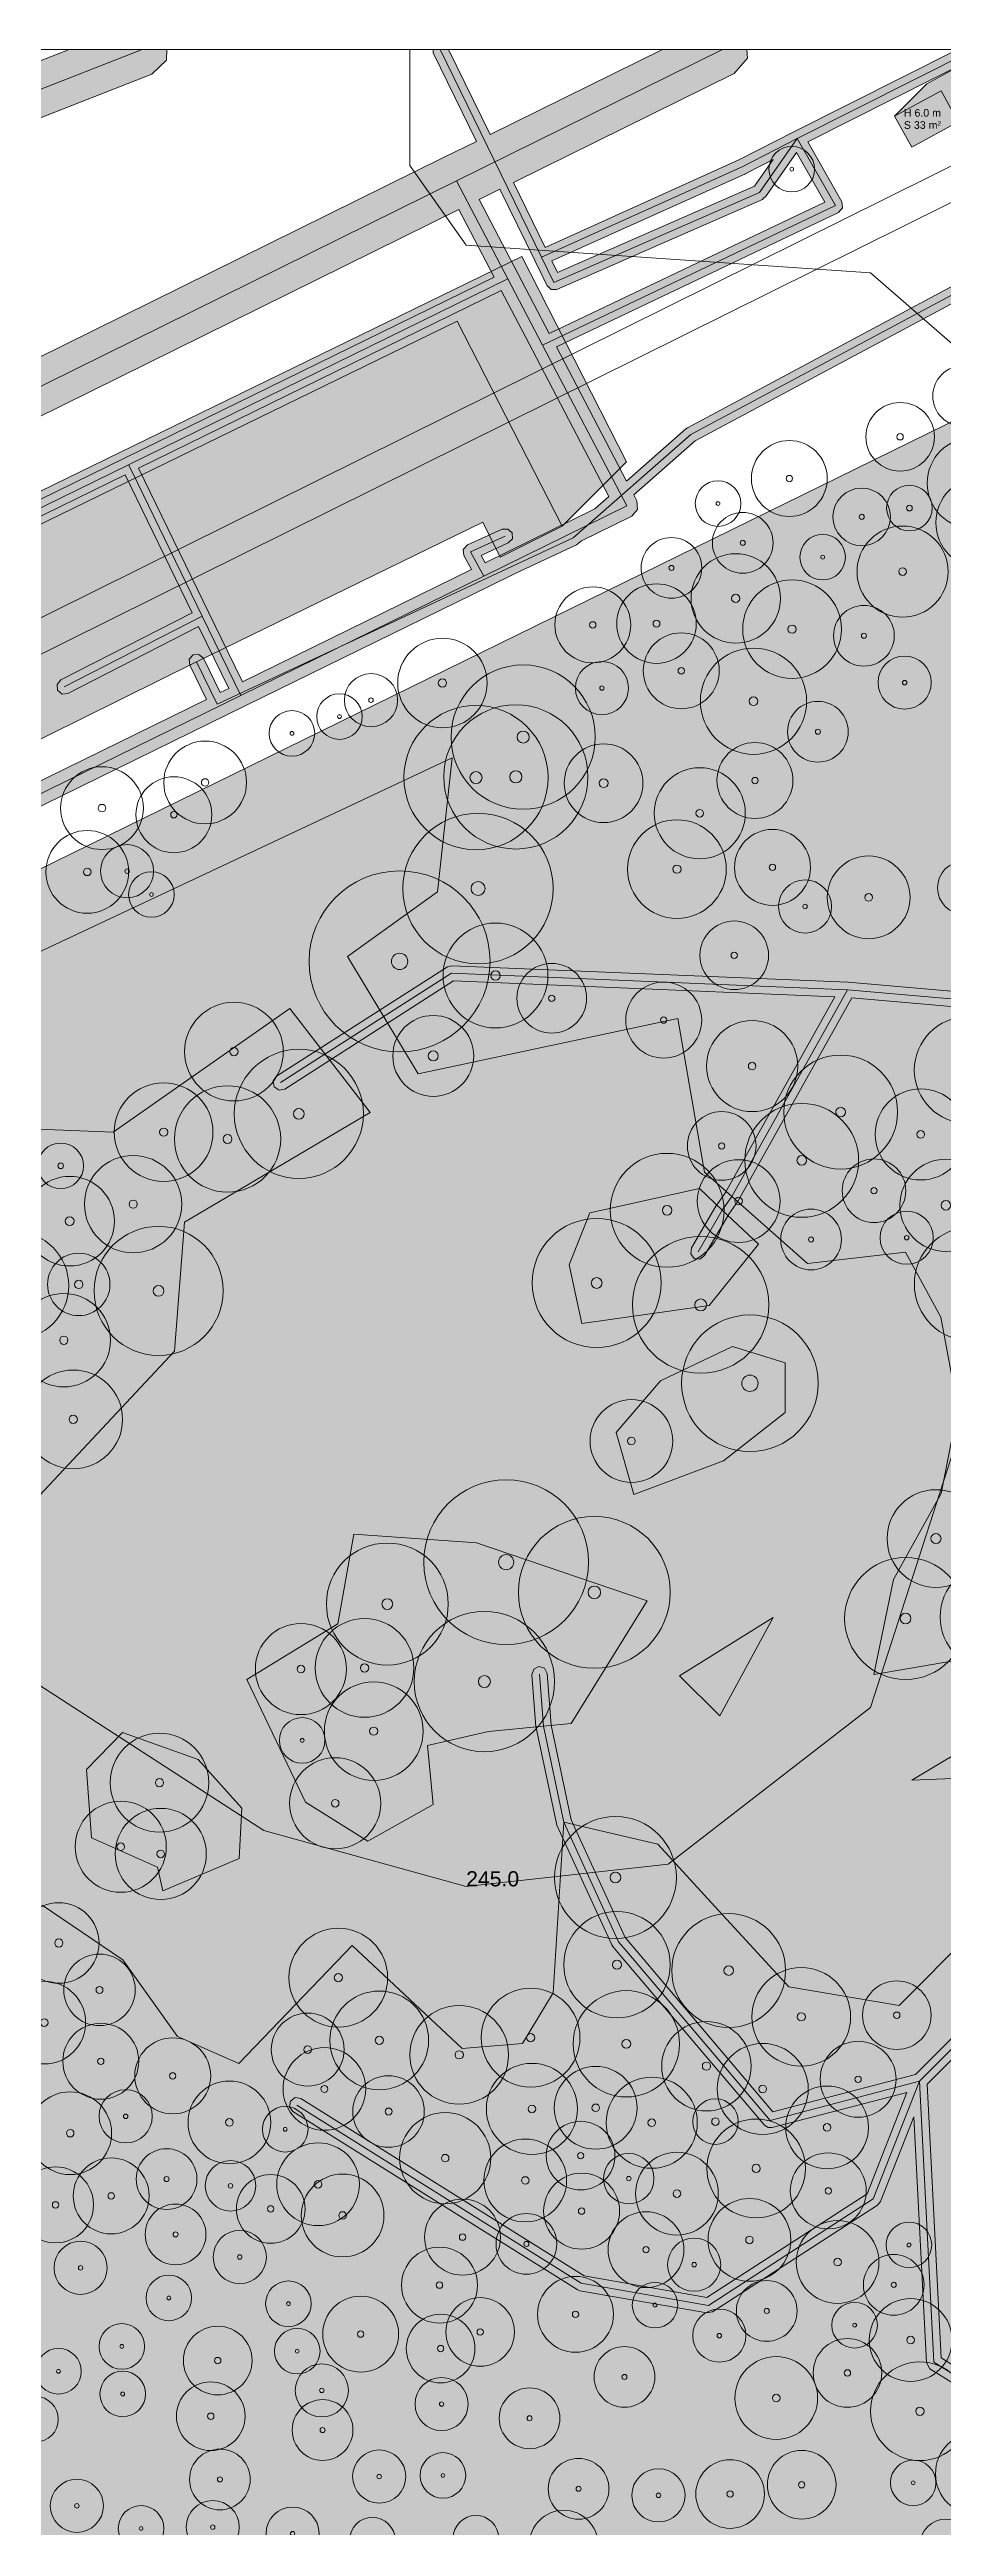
# Model space of a CAD drawing. Header units: metres. Extents: x -7 to 1019, y -7 to 1014.
# Drawn here: x 224.8 to 342.4, y 680.9 to 1007.1 of the extents above; entities that cross this region are included whole.
import ezdxf

# ---------------------------------------------------------------- set-up
doc = ezdxf.new("R2010")
doc.units = ezdxf.units.M
doc.header["$MEASUREMENT"] = 0
for name, color, linetype, lineweight, true_color in [('TPX_BUILDING_AREAS_TEXT', 7, 'CONTINUOUS', 0, 0x000000), ('TPX_BUILDING_HEIGHTS_TEXT', 7, 'CONTINUOUS', 0, 0x000000), ('TPX_BUILDINGS', 7, 'CONTINUOUS', 0, 0x000000), ('TPX_BUILDINGS_HATCH', 7, 'CONTINUOUS', 0, 0xf0f0f0), ('TPX_BUILDINGS_SHADOWS_HATCH', 7, 'CONTINUOUS', 0, 0x000000), ('TPX_BUILDINGS_SHADOWS_OUTLINES', 7, 'CONTINUOUS', 0, 0x000000), ('TPX_CONTOUR_LINES_5M', 7, 'CONTINUOUS', 0, 0x969696), ('TPX_CONTOUR_LINES_5M_TEXT', 7, 'CONTINUOUS', 0, 0x000000), ('TPX_FRAME_PROJECT', 7, 'CONTINUOUS', 0, 0x000000), ('TPX_RAILWAYS_AXES', 7, 'CONTINUOUS', 0, 0x464646), ('TPX_ROADS_AXES', 7, 'CONTINUOUS', 0, 0x323232), ('TPX_ROADS_CONTOURS', 7, 'CONTINUOUS', 0, 0x646464), ('TPX_ROADS_HATCH', 7, 'CONTINUOUS', 0, 0xc8c8c8), ('TPX_VEGETATION_GREEN_SPACES', 7, 'CONTINUOUS', 0, 0x58ba48), ('TPX_VEGETATION_GREEN_SPACES_HATCH', 7, 'CONTINUOUS', 0, 0x58ba48), ('TPX_VEGETATION_TREES_INDIVIDUAL', 7, 'CONTINUOUS', 0, 0x136734), ('TPX_WATERWAYS', 7, 'CONTINUOUS', 0, 0x7aafdf), ('TPX_WATERWAYS_HATCH', 7, 'CONTINUOUS', 0, 0x7aafdf)]:
    doc.layers.add(name, color=color, linetype=linetype, lineweight=lineweight, true_color=true_color)
doc.styles.add('TPX_TEXTE', font='arial.ttf')

# ---------------------------------------------------------------- blocks, each defined once
blk = doc.blocks.new('TREETR007_CR064')
at = {"layer": 'TPX_VEGETATION_TREES_INDIVIDUAL'}
for radius in [6.44, 0.667]:
    blk.add_circle((0, 0, 0.04), radius, dxfattribs=at)
blk = doc.blocks.new('TREETR006_CR069')
at = {"layer": 'TPX_VEGETATION_TREES_INDIVIDUAL'}
for radius in [6.91, 0.625]:
    blk.add_circle((0, 0, 0.04), radius, dxfattribs=at)
blk = doc.blocks.new('TREETR003_CR038')
at = {"layer": 'TPX_VEGETATION_TREES_INDIVIDUAL'}
for radius in [3.79, 0.333]:
    blk.add_circle((0, 0, 0.04), radius, dxfattribs=at)
blk = doc.blocks.new('TREETR005_CR064')
at = {"layer": 'TPX_VEGETATION_TREES_INDIVIDUAL'}
for radius in [6.41, 0.542]:
    blk.add_circle((0, 0, 0.04), radius, dxfattribs=at)
blk = doc.blocks.new('TREETR005_CR060')
at = {"layer": 'TPX_VEGETATION_TREES_INDIVIDUAL'}
for radius in [6, 0.5]:
    blk.add_circle((0, 0, 0.04), radius, dxfattribs=at)
blk = doc.blocks.new('TREETR006_CR052')
at = {"layer": 'TPX_VEGETATION_TREES_INDIVIDUAL'}
for radius in [5.19, 0.583]:
    blk.add_circle((0, 0, 0.04), radius, dxfattribs=at)
blk = doc.blocks.new('TREETR003_CR033')
at = {"layer": 'TPX_VEGETATION_TREES_INDIVIDUAL'}
for radius in [3.32, 0.292]:
    blk.add_circle((0, 0, 0.04), radius, dxfattribs=at)
blk = doc.blocks.new('TREETR009_CR099')
at = {"layer": 'TPX_VEGETATION_TREES_INDIVIDUAL'}
for radius in [9.9, 0.917]:
    blk.add_circle((0, 0, 0.04), radius, dxfattribs=at)
blk = doc.blocks.new('TREETR005_CR062')
at = {"layer": 'TPX_VEGETATION_TREES_INDIVIDUAL'}
for radius in [6.15, 0.542]:
    blk.add_circle((0, 0, 0.04), radius, dxfattribs=at)
blk = doc.blocks.new('TREETR006_CR070')
at = {"layer": 'TPX_VEGETATION_TREES_INDIVIDUAL'}
for radius in [7, 0.583]:
    blk.add_circle((0, 0, 0.04), radius, dxfattribs=at)
blk = doc.blocks.new('TREETR010_CR109')
at = {"layer": 'TPX_VEGETATION_TREES_INDIVIDUAL'}
for radius in [10.85, 1]:
    blk.add_circle((0, 0, 0.04), radius, dxfattribs=at)
blk = doc.blocks.new('TREETR003_CR030')
at = {"layer": 'TPX_VEGETATION_TREES_INDIVIDUAL'}
for radius in [3, 0.25]:
    blk.add_circle((0, 0, 0.04), radius, dxfattribs=at)
blk = doc.blocks.new('TREETR004_CR045')
at = {"layer": 'TPX_VEGETATION_TREES_INDIVIDUAL'}
for radius in [4.52, 0.417]:
    blk.add_circle((0, 0, 0.04), radius, dxfattribs=at)
blk = doc.blocks.new('TREETR008_CR095')
at = {"layer": 'TPX_VEGETATION_TREES_INDIVIDUAL'}
for radius in [9.5, 0.792]:
    blk.add_circle((0, 0, 0.04), radius, dxfattribs=at)
blk = doc.blocks.new('TREETR007_CR053')
at = {"layer": 'TPX_VEGETATION_TREES_INDIVIDUAL'}
for radius in [5.33, 0.667]:
    blk.add_circle((0, 0, 0.04), radius, dxfattribs=at)
blk = doc.blocks.new('TREETR008_CR100')
at = {"layer": 'TPX_VEGETATION_TREES_INDIVIDUAL'}
for radius in [10, 0.833]:
    blk.add_circle((0, 0, 0.04), radius, dxfattribs=at)
blk = doc.blocks.new('TREETR005_CR059')
at = {"layer": 'TPX_VEGETATION_TREES_INDIVIDUAL'}
for radius in [5.89, 0.542]:
    blk.add_circle((0, 0, 0.04), radius, dxfattribs=at)
blk = doc.blocks.new('TREETR008_CR090')
at = {"layer": 'TPX_VEGETATION_TREES_INDIVIDUAL'}
for radius in [9, 0.792]:
    blk.add_circle((0, 0, 0.04), radius, dxfattribs=at)
blk = doc.blocks.new('TREETR005_CR052')
at = {"layer": 'TPX_VEGETATION_TREES_INDIVIDUAL'}
for radius in [5.24, 0.458]:
    blk.add_circle((0, 0, 0.04), radius, dxfattribs=at)
blk = doc.blocks.new('TREETR005_CR054')
at = {"layer": 'TPX_VEGETATION_TREES_INDIVIDUAL'}
for radius in [5.44, 0.458]:
    blk.add_circle((0, 0, 0.04), radius, dxfattribs=at)
blk = doc.blocks.new('TREETR003_CR040')
at = {"layer": 'TPX_VEGETATION_TREES_INDIVIDUAL'}
for radius in [4, 0.333]:
    blk.add_circle((0, 0, 0.04), radius, dxfattribs=at)
blk = doc.blocks.new('TREETR008_CR092')
at = {"layer": 'TPX_VEGETATION_TREES_INDIVIDUAL'}
for radius in [9.24, 0.792]:
    blk.add_circle((0, 0, 0.04), radius, dxfattribs=at)
blk = doc.blocks.new('TREETR004_CR050')
at = {"layer": 'TPX_VEGETATION_TREES_INDIVIDUAL'}
for radius in [5, 0.417]:
    blk.add_circle((0, 0, 0.04), radius, dxfattribs=at)
blk = doc.blocks.new('TREETR005_CR048')
at = {"layer": 'TPX_VEGETATION_TREES_INDIVIDUAL'}
for radius in [4.8, 0.5]:
    blk.add_circle((0, 0, 0.04), radius, dxfattribs=at)
blk = doc.blocks.new('TREETR006_CR061')
at = {"layer": 'TPX_VEGETATION_TREES_INDIVIDUAL'}
for radius in [6.07, 0.625]:
    blk.add_circle((0, 0, 0.04), radius, dxfattribs=at)
blk = doc.blocks.new('TREETR006_CR059')
at = {"layer": 'TPX_VEGETATION_TREES_INDIVIDUAL'}
for radius in [5.9, 0.583]:
    blk.add_circle((0, 0, 0.04), radius, dxfattribs=at)
blk = doc.blocks.new('TREETR004_CR042')
at = {"layer": 'TPX_VEGETATION_TREES_INDIVIDUAL'}
for radius in [4.19, 0.417]:
    blk.add_circle((0, 0, 0.04), radius, dxfattribs=at)
blk = doc.blocks.new('TREETR005_CR055')
at = {"layer": 'TPX_VEGETATION_TREES_INDIVIDUAL'}
for radius in [5.45, 0.5]:
    blk.add_circle((0, 0, 0.04), radius, dxfattribs=at)
blk = doc.blocks.new('TREETR006_CR075')
at = {"layer": 'TPX_VEGETATION_TREES_INDIVIDUAL'}
for radius in [7.5, 0.625]:
    blk.add_circle((0, 0, 0.04), radius, dxfattribs=at)
blk = doc.blocks.new('TREETR005_CR030')
at = {"layer": 'TPX_VEGETATION_TREES_INDIVIDUAL'}
for radius in [3, 0.5]:
    blk.add_circle((0, 0, 0.04), radius, dxfattribs=at)
blk = doc.blocks.new('TREETR007_CR080')
at = {"layer": 'TPX_VEGETATION_TREES_INDIVIDUAL'}
for radius in [8.03, 0.708]:
    blk.add_circle((0, 0, 0.04), radius, dxfattribs=at)
blk = doc.blocks.new('TREETR005_CR041')
at = {"layer": 'TPX_VEGETATION_TREES_INDIVIDUAL'}
for radius in [4.11, 0.542]:
    blk.add_circle((0, 0, 0.04), radius, dxfattribs=at)
blk = doc.blocks.new('TREETR005_CR047')
at = {"layer": 'TPX_VEGETATION_TREES_INDIVIDUAL'}
for radius in [4.71, 0.458]:
    blk.add_circle((0, 0, 0.04), radius, dxfattribs=at)
blk = doc.blocks.new('TREETR004_CR030')
at = {"layer": 'TPX_VEGETATION_TREES_INDIVIDUAL'}
for radius in [3, 0.375]:
    blk.add_circle((0, 0, 0.04), radius, dxfattribs=at)
blk = doc.blocks.new('TREETR005_CR053')
at = {"layer": 'TPX_VEGETATION_TREES_INDIVIDUAL'}
for radius in [5.3, 0.542]:
    blk.add_circle((0, 0, 0.04), radius, dxfattribs=at)
blk = doc.blocks.new('TREETR005_CR065')
at = {"layer": 'TPX_VEGETATION_TREES_INDIVIDUAL'}
for radius in [6.5, 0.542]:
    blk.add_circle((0, 0, 0.04), radius, dxfattribs=at)
blk = doc.blocks.new('TREETR011_CR119')
at = {"layer": 'TPX_VEGETATION_TREES_INDIVIDUAL'}
for radius in [11.92, 1.08]:
    blk.add_circle((0, 0, 0.04), radius, dxfattribs=at)
blk = doc.blocks.new('TREETR006_CR071')
at = {"layer": 'TPX_VEGETATION_TREES_INDIVIDUAL'}
for radius in [7.08, 0.625]:
    blk.add_circle((0, 0, 0.04), radius, dxfattribs=at)
blk = doc.blocks.new('TREETR003_CR035')
at = {"layer": 'TPX_VEGETATION_TREES_INDIVIDUAL'}
for radius in [3.5, 0.292]:
    blk.add_circle((0, 0, 0.04), radius, dxfattribs=at)
blk = doc.blocks.new('TREETR004_CR046')
at = {"layer": 'TPX_VEGETATION_TREES_INDIVIDUAL'}
for radius in [4.59, 0.417]:
    blk.add_circle((0, 0, 0.04), radius, dxfattribs=at)
blk = doc.blocks.new('TREETR007_CR085')
at = {"layer": 'TPX_VEGETATION_TREES_INDIVIDUAL'}
for radius in [8.5, 0.708]:
    blk.add_circle((0, 0, 0.04), radius, dxfattribs=at)
blk = doc.blocks.new('TREETR011_CR090')
at = {"layer": 'TPX_VEGETATION_TREES_INDIVIDUAL'}
for radius in [9, 1.08]:
    blk.add_circle((0, 0, 0.04), radius, dxfattribs=at)

msp = doc.modelspace()

# ---------------------------------------------------------------- hatches: boundary and pattern name
at = {"layer": 'TPX_BUILDINGS_HATCH'}
for points in [[(342.24, 1001.7), (336.13, 998.35), (338.41, 994.26), (344.51, 997.62), (342.24, 1001.7)], [(278.52, 971.37), (133.76, 900.84), (145.38, 877.58), (244.16, 926.5), (281.89, 944.88), (284.15, 940.29), (292.32, 944.34), (278.52, 971.37)]]:
    msp.add_hatch(color=256, dxfattribs=at).paths.add_polyline_path(points)
at = {"layer": 'TPX_BUILDINGS_SHADOWS_HATCH'}
for points in [[(340.38, 1002.6), (336.13, 998.35), (342.24, 1001.7), (344.51, 997.62), (348.76, 1001.86), (346.48, 1005.94), (340.38, 1002.6)], [(142.25, 909.33), (133.76, 900.84), (278.52, 971.37), (292.32, 944.34), (300.81, 952.82), (287, 979.86), (142.25, 909.33)]]:
    msp.add_hatch(color=256, dxfattribs=at).paths.add_polyline_path(points)
at = {"layer": 'TPX_ROADS_HATCH'}
h = msp.add_hatch(color=256, dxfattribs=at)
h.paths.add_polyline_path([(0, 854.52), (0, 847.37), (1.56, 847.48), (15.71, 854.54), (126.52, 910.76), (128.39, 900.6), (133.31, 873.8), (134.17, 872.7), (143.23, 868.67), (144.5, 868.69), (250.64, 920.73), (282.66, 936.43), (286.14, 938.13), (294.22, 941.9), (294.46, 942.06), (294.86, 942.41), (301.51, 945.67), (302.27, 946.55), (302.18, 947.71), (301.78, 948.48), (309.87, 955.58), (349.93, 977), (349.95, 977.02), (388.02, 998.71), (388.09, 998.76), (398.98, 1006.3), (399.39, 1006.94), (399.36, 1007.12), (396.65, 1007.12), (386.99, 1000.43), (348.97, 978.76), (308.83, 957.29), (308.64, 957.16), (300.82, 950.3), (291.57, 967.96), (328.75, 985.66), (329.28, 986.26), (329.19, 987.06), (324.68, 994.98), (347.08, 1006.23), (347.58, 1006.81), (347.56, 1007.12), (344.4, 1007.12), (322.84, 996.3), (315.62, 992.58), (290.1, 981.07), (285.92, 989.63), (314.99, 1003.98), (316.75, 1006), (316.68, 1007.12), (305.53, 1007.12), (282.84, 995.92), (277.36, 1007.12), (275.32, 1007.12), (275.35, 1006.68), (281.05, 995.03), (276.87, 992.97), (134.32, 922.56), (101.15, 916.71), (63.09, 916.77), (51.8, 921.71), (70.9, 931.38), (113.88, 952.1), (163.59, 974.86), (202.91, 990.03), (238.27, 1003.86), (240.2, 1005.72), (240.23, 1007.12), (227.39, 1007.12), (200.37, 996.55), (161.13, 981.41), (112.76, 968.03), (75.62, 963.25), (49.34, 965.29), (26.49, 972.05), (5.88, 983.15), (2.08, 985.95), (0, 986.47), (0, 978.79), (1.92, 977.37), (2.34, 977.1), (23.5, 965.72), (24.16, 965.45), (47.71, 958.48), (48.43, 958.34), (75.44, 956.25), (76.16, 956.26), (113.9, 961.11), (114.38, 961.21), (120.94, 963.03), (110.94, 958.45), (110.88, 958.42), (67.83, 937.67), (67.77, 937.64), (43.48, 925.35), (32.31, 930.23), (15.22, 943.23), (2.19, 953.7), (0, 954.34), (0, 946.48), (10.87, 937.74), (10.94, 937.68), (28.4, 924.41), (29.12, 923.98), (35.38, 921.25), (29.54, 918.3), (29.35, 918.19), (23.99, 915.05), (22.1, 915.59), (21.25, 915.72), (11.52, 916), (10.59, 915.9), (5.32, 914.61), (5.2, 914.58), (0, 913.1), (0, 906.2), (0.96, 906.09), (7.05, 907.82), (11.8, 908.99), (13.54, 908.94), (6.75, 904.97), (6.64, 904.9), (0, 900.67), (0, 893.23), (1.88, 893.56), (10.35, 898.96), (24.95, 907.51), (27.05, 906.91), (30.63, 904.91), (33.76, 901.87), (35.44, 898.37), (36.69, 894.29), (37.32, 890.79), (36.86, 886.86), (36, 883.14), (33.51, 879.62), (29.59, 875.84), (12.16, 860.59), (0, 854.52)])
h.paths.add_polyline_path([(32.47, 911.91), (32.8, 912.1), (43.7, 917.61), (60.96, 910.07), (62.35, 909.78), (101.45, 909.71), (102.06, 909.76), (112.82, 911.66), (36.85, 873.11), (38.61, 874.81), (39.04, 875.31), (42.12, 879.66), (42.67, 880.9), (43.72, 885.48), (43.79, 885.85), (44.33, 890.5), (44.3, 891.53), (43.54, 895.74), (43.44, 896.14), (42.06, 900.67), (41.87, 901.16), (39.8, 905.46), (39.09, 906.45), (35.18, 910.25), (34.45, 910.8), (32.47, 911.91)], flags=16)
h.paths.add_polyline_path([(129.32, 912.17), (136.99, 916.07), (278.7, 986.06), (283.37, 977.15), (234.76, 953.34), (131.08, 902.58), (129.32, 912.17)], flags=16)
h.paths.add_polyline_path([(131.45, 900.53), (234.74, 951.1), (243.57, 932.96), (226.29, 924.1), (225.79, 923.51), (225.85, 922.75), (226.44, 922.25), (227.2, 922.32), (244.44, 931.16), (246.5, 926.92), (248.42, 922.98), (247.28, 922.43), (245.06, 926.95), (244.48, 927.45), (243.72, 927.4), (243.21, 926.83), (243.26, 926.06), (245.49, 921.54), (143.81, 871.69), (136.11, 875.12), (131.45, 900.53)], flags=16)
h.paths.add_polyline_path([(236.53, 951.98), (284.3, 975.38), (288.42, 967.51), (298.5, 948.26), (296.62, 946.62), (282.18, 939.53), (281.65, 940.51), (285.24, 942.14), (285.77, 942.69), (285.74, 943.46), (285.18, 943.98), (284.42, 943.96), (279.85, 941.89), (279.31, 941.3), (279.38, 940.5), (280.39, 938.65), (250.22, 923.86), (248.3, 927.8), (245.79, 932.95), (236.53, 951.98)], flags=16)
h.paths.add_polyline_path([(281.39, 987.39), (284.12, 988.74), (288.73, 979.32), (290.35, 976.02), (290.62, 975.78), (290.88, 975.52), (290.92, 975.51), (291.28, 975.53), (291.65, 975.54), (318.72, 987.39), (318.91, 987.59), (319.14, 987.74), (323.2, 993.54), (326.92, 987), (290.64, 969.73), (286.51, 977.62), (281.39, 987.39)], flags=16)
h.paths.add_polyline_path([(290.98, 979.28), (316.47, 990.77), (316.52, 990.79), (320.15, 992.66), (317.66, 989.11), (291.72, 977.76), (290.98, 979.28)], flags=16)
h = msp.add_hatch(color=256, dxfattribs=at)
h.paths.add_polyline_path([(254.7, 871.91), (254.26, 871.29), (254.4, 870.53), (255.03, 870.1), (255.78, 870.23), (278.03, 884.46), (328.26, 882.38), (313.83, 856.62), (312.61, 854.85), (312.57, 854.79), (309.37, 849.3), (309.27, 848.54), (309.73, 847.93), (310.49, 847.83), (311.1, 848.29), (314.28, 853.75), (315.5, 855.52), (315.55, 855.6), (330.48, 882.26), (363.69, 879.36), (392.61, 875.14), (393.23, 875.25), (393.67, 875.71), (409.83, 910.83), (415.07, 920.15), (415.12, 920.24), (435.37, 966.56), (435.44, 967.08), (435.24, 967.57), (429.96, 974.41), (460.58, 978.35), (502.22, 958.54), (479.29, 916.08), (479.26, 916.02), (467.1, 890.92), (461.91, 880.92), (461.81, 879.78), (461.85, 879.74), (452.2, 861.59), (433.24, 832.5), (419.63, 816.58), (404.42, 800.07), (390.72, 790.41), (390.62, 790.33), (369.92, 771.37), (369.89, 771.34), (338.9, 740.47), (320.1, 735.55), (301.62, 757.3), (300.62, 758.48), (293.51, 774.01), (290.87, 786.48), (290.34, 793.26), (289.99, 793.95), (289.26, 794.18), (288.58, 793.84), (288.34, 793.11), (288.88, 786.26), (288.9, 786.13), (291.58, 773.49), (291.65, 773.28), (298.86, 757.53), (299.01, 757.3), (300.1, 756.01), (318.99, 733.78), (319.45, 733.47), (320, 733.46), (337.76, 738.1), (332.51, 724.76), (311.37, 711.09), (295.21, 713.93), (257.92, 737.28), (257.17, 737.41), (256.54, 736.96), (256.42, 736.21), (256.86, 735.59), (294.31, 712.13), (294.67, 711.99), (311.41, 709.06), (312.13, 709.2), (333.86, 723.25), (334.25, 723.73), (338.65, 734.9), (340.31, 702.51), (340.78, 701.71), (347.88, 697.29), (348.63, 697.16), (349.26, 697.6), (349.38, 698.36), (348.94, 698.98), (342.28, 703.13), (340.43, 739.17), (371.28, 769.91), (391.93, 788.82), (405.66, 798.5), (405.82, 798.64), (421.12, 815.24), (421.14, 815.27), (434.8, 831.25), (434.88, 831.35), (453.9, 860.53), (453.94, 860.61), (463.62, 878.81), (463.7, 878.8), (464.57, 879.54), (468.99, 888.04), (492.95, 859.56), (476.1, 835.39), (476.03, 835.26), (464.46, 811.86), (453.57, 790.63), (453.54, 790.57), (438.07, 755.08), (438.05, 755.04), (432.54, 740.68), (432.47, 740.33), (432.36, 720.16), (416.38, 710.73), (415.96, 710.25), (402.6, 677.58), (391.8, 651.97), (391.8, 651.21), (392.34, 650.66), (393.1, 650.66), (393.65, 651.2), (404.45, 676.82), (417.69, 709.18), (432.46, 717.9), (433.68, 698.3), (433.92, 697.71), (437.25, 693.81), (438.02, 693.45), (444.99, 693.5), (445.36, 693.58), (457.83, 698.67), (458.22, 698.96), (466.07, 708.43), (466.27, 708.82), (469.78, 722.05), (469.81, 722.34), (468.98, 745.73), (483.62, 759.02), (483.91, 759.48), (489.76, 779.84), (498.59, 797.27), (525.35, 792.06), (525.19, 781.53), (525.4, 780.9), (531.67, 772.81), (527.65, 760.79), (527.62, 760.67), (524.03, 742.73), (517.49, 733.66), (517.31, 733.23), (516.19, 725.83), (516.37, 725.08), (517.02, 724.69), (517.77, 724.87), (518.16, 725.52), (519.26, 732.69), (525.78, 741.74), (525.95, 742.13), (529.57, 760.21), (533.65, 772.44), (571.81, 807.59), (585.16, 814.31), (585.25, 814.36), (596.78, 821.79), (597.24, 822.59), (597.68, 836.67), (610.35, 847.91), (610.59, 848.22), (619.52, 866.78), (619.6, 866.99), (624.24, 887.46), (624.13, 888.19), (613.55, 906.34), (612.75, 906.84), (593.08, 908.07), (592.33, 907.79), (580.47, 896.49), (580.28, 896.24), (561.49, 861.53), (529.18, 827.46), (527.05, 827.91), (521.14, 829.19), (494.97, 860.26), (469.98, 889.98), (481.95, 914.68), (505.37, 958.06), (531.49, 1006.41), (531.56, 1007.12), (528.46, 1007.12), (503.17, 960.3), (461.17, 980.28), (460.62, 980.37), (427.97, 976.17), (403.83, 973.08), (403.17, 972.7), (402.97, 971.96), (403.35, 971.29), (404.09, 971.09), (427.66, 974.12), (433.3, 966.82), (413.58, 921.71), (384.64, 924.55), (384.05, 924.42), (383.64, 923.99), (363.2, 881.41), (330.01, 884.3), (329.97, 884.31), (277.8, 886.47), (277.22, 886.31), (254.7, 871.91)])
h.paths.add_polyline_path([(365.29, 881.14), (385.14, 922.49), (412.58, 919.8), (408.07, 911.78), (408.03, 911.71), (392.16, 877.23), (365.29, 881.14)], flags=16)
h.paths.add_polyline_path([(434.36, 719.62), (434.47, 740.14), (439.91, 754.3), (455.36, 789.74), (466.25, 810.96), (466.25, 810.97), (477.79, 834.3), (494.28, 857.97), (519.83, 827.64), (520.38, 827.31), (525.83, 826.13), (525.38, 794.09), (499.56, 799.12), (504.34, 808.04), (504.41, 808.8), (503.93, 809.39), (503.17, 809.47), (502.57, 808.98), (497.16, 798.87), (497.15, 798.85), (487.94, 780.66), (487.87, 780.48), (482.06, 760.31), (467.29, 746.9), (466.97, 746.12), (467.8, 722.42), (464.39, 709.54), (456.84, 700.43), (444.79, 695.5), (438.47, 695.46), (435.66, 698.76), (434.36, 719.62)], flags=16)
h.paths.add_polyline_path([(527.2, 781.85), (527.36, 792.87), (527.82, 825.7), (529.31, 825.39), (530.25, 825.68), (563.03, 860.25), (563.18, 860.46), (581.96, 895.15), (593.39, 906.04), (612.09, 904.87), (622.21, 887.52), (617.67, 867.54), (608.88, 849.27), (596.03, 837.88), (595.7, 837.17), (595.25, 823.18), (584.21, 816.07), (570.79, 809.31), (570.56, 809.15), (532.91, 774.47), (527.2, 781.85)], flags=16)
at = {"layer": 'TPX_VEGETATION_GREEN_SPACES_HATCH'}
msp.add_hatch(color=256, dxfattribs=at).paths.add_polyline_path([(0, 815.56), (0, 165.34), (13.02, 152.57), (46.37, 184.19), (48.03, 224.85), (83.18, 235.28), (122.01, 247.5), (139.83, 216.9), (560.02, 738.24), (575.52, 717.94), (628.86, 774.72), (664.02, 898.62), (626.71, 936.05), (591.38, 961.32), (529.37, 1005.65), (527.1, 1007.12), (425.31, 1007.12), (370.92, 971.48), (91.66, 834.53), (82.63, 852.04), (0, 815.56)])
at = {"layer": 'TPX_WATERWAYS_HATCH'}
h = msp.add_hatch(color=256, dxfattribs=at)
h.paths.add_polyline_path([(277.82, 913.84), (201.86, 878.18), (214.53, 865.3), (233.16, 864.55), (256.45, 880.83), (267.05, 867.16), (242.58, 852.68), (241.26, 835.73), (222.83, 816.01), (218.59, 800.84), (220.92, 790.7), (218.78, 774.77), (220.02, 765.9), (223.81, 762.76), (234.46, 755.54), (241.65, 745.44), (249.75, 741.92), (264.68, 757.46), (279.16, 743.86), (287.09, 744.55), (291.13, 751.21), (292.56, 773.7), (304.94, 770.78), (312.44, 762.56), (322.2, 751.99), (336.71, 749.55), (346.11, 758.99), (358.52, 769.14), (350.4, 779.72), (338.39, 779.22), (351.04, 786.76), (368.87, 797.27), (376.49, 817.51), (392.23, 839.08), (404.86, 867.37), (399.4, 871.01), (390.02, 857.83), (386.46, 844.3), (368.91, 819.44), (362.87, 802.6), (349.75, 795.96), (333.37, 793.12), (336, 805.66), (342.28, 816.95), (344.45, 828.15), (342.21, 840.17), (337.55, 848.77), (324.66, 847.24), (314.68, 856.09), (311.08, 859.29), (307.56, 879.5), (273.38, 872.24), (264.05, 887.68), (275.91, 896.21), (277.82, 913.84)])
h.paths.add_polyline_path([(229.66, 780.63), (234.41, 785.51), (244.37, 781.95), (250.15, 775.54), (249.78, 768.88), (239.72, 764.65), (239.02, 767.78), (230.33, 771.63), (229.66, 780.63)], flags=16)
h.paths.add_polyline_path([(250.77, 792.49), (262.78, 799.79), (264.9, 811.6), (281.05, 810.45), (303.54, 802.83), (293.51, 786.69), (289.88, 786.33), (282.62, 785.63), (274.6, 783.8), (275.33, 776.01), (266.72, 771.17), (258.54, 776.3), (250.77, 792.49)], flags=16)
h.paths.add_polyline_path([(293.27, 847.09), (295.98, 853.92), (310.43, 857.14), (313.43, 854.29), (318.18, 849.79), (311.7, 841.73), (294.94, 839.35), (293.27, 847.09)], flags=16)
h.paths.add_polyline_path([(299.43, 824.99), (305.3, 831.79), (314.79, 836.33), (321.72, 834.18), (321.72, 827.62), (313.6, 821.28), (301.78, 816.84), (299.43, 824.99)], flags=16)
h.paths.add_polyline_path([(307.78, 792.96), (320.11, 800.66), (313.09, 787.69), (307.78, 792.96)], flags=16)

# ---------------------------------------------------------------- linework, layer by layer
at = {"layer": 'TPX_BUILDINGS', "elevation": 0.04}
for points in [[(342.24, 1001.7), (336.13, 998.35), (338.41, 994.26), (344.51, 997.62)], [(278.52, 971.37), (133.76, 900.84), (145.38, 877.58), (244.16, 926.5), (281.89, 944.88), (284.15, 940.29), (292.32, 944.34)]]:
    msp.add_lwpolyline(points, close=True, dxfattribs=at)
at = {"layer": 'TPX_BUILDINGS_SHADOWS_OUTLINES', "elevation": 0.04}
for points in [[(340.38, 1002.6), (336.13, 998.35), (342.24, 1001.7), (344.51, 997.62), (348.76, 1001.86), (346.48, 1005.94)], [(142.25, 909.33), (133.76, 900.84), (278.52, 971.37), (292.32, 944.34), (300.81, 952.82), (287, 979.86)]]:
    msp.add_lwpolyline(points, close=True, dxfattribs=at)
at = {"layer": 'TPX_CONTOUR_LINES_5M', "elevation": 0.05}
msp.add_lwpolyline([(272.27, 1007.12), (272.27, 991.86), (279.68, 981.37), (332.95, 977.7), (351.77, 961.34), (359.12, 869.79), (332.95, 788.8), (306.31, 768.14), (279.68, 765.23), (253.04, 772.6), (173.13, 824.26), (146.5, 818.4), (93.71, 778.23), (112.74, 747.71), (44.38, 595.12), (13.32, 570.81), (0, 570.81)], dxfattribs=at)
at = {"layer": 'TPX_FRAME_PROJECT', "elevation": 0}
msp.add_lwpolyline([(0, 0), (1012.17, 0), (1012.17, 1007.12), (0, 1007.12)], close=True, dxfattribs=at)
at = {"layer": 'TPX_RAILWAYS_AXES', "elevation": 0.03}
for points in [[(0, 825.79), (1.89, 826.7), (73.19, 859.48), (119.31, 882.16), (219.41, 930.16), (358.41, 999.12), (371.3, 1007.12)], [(0, 818.49), (3.93, 820.3), (75.52, 855.37), (121.45, 878.15), (221.29, 926.3), (360.48, 995.36), (379.44, 1007.12)]]:
    msp.add_lwpolyline(points, dxfattribs=at)
at = {"layer": 'TPX_ROADS_AXES', "elevation": 0.03}
for points in [[(313.44, 1007.12), (278.42, 989.83), (135.43, 919.2)], [(162.23, 978.08), (201.63, 993.28), (237, 1007.12)], [(244.16, 926.5), (246.9, 920.93), (293.8, 942.81), (309.3, 956.41), (349.46, 977.89), (387.52, 999.58), (398.41, 1007.12)], [(276.25, 1007.12), (289.63, 979.76), (291.24, 976.46)], [(346.63, 1007.12), (323.29, 995.41), (318.32, 988.31)], [(316.06, 991.68), (323.29, 995.41), (328.32, 986.56), (289.75, 968.2)], [(289.63, 979.76), (316.06, 991.68)], [(278.42, 989.83), (285.18, 976.92), (289.75, 968.2), (300.85, 947.02), (282, 937.77), (249.98, 922.07), (143.84, 870.04), (134.78, 874.07), (129.87, 900.87), (127.26, 915.06)], [(318.32, 988.31), (291.24, 976.46)], [(285.18, 976.92), (235.2, 952.44), (129.87, 900.87)], [(235.2, 952.44), (235.71, 951.4), (244.89, 932.51), (247.4, 927.36), (249.98, 922.07)], [(280.26, 940.98), (284.83, 943.05)], [(282, 937.77), (280.26, 940.98)], [(244.89, 932.51), (226.74, 923.21)], [(329.92, 883.31), (277.76, 885.47), (255.24, 871.07)], [(363.8, 880.35), (329.92, 883.31), (314.68, 856.09), (313.43, 854.29), (310.23, 848.8)], [(463.24, 880.23), (453.06, 861.08), (434.04, 831.9), (420.38, 815.92), (405.09, 799.31), (391.3, 789.6), (370.59, 770.63), (339.41, 739.57)], [(339.41, 739.57), (319.75, 734.42), (300.86, 756.65), (299.77, 757.94), (292.56, 773.7), (289.88, 786.33), (289.34, 793.19)], [(339.41, 739.57), (333.32, 724.09), (311.59, 710.04), (294.84, 712.98), (257.39, 736.43)], [(339.41, 739.57), (341.31, 702.56), (348.41, 698.13)]]:
    msp.add_lwpolyline(points, dxfattribs=at)
at = {"layer": 'TPX_ROADS_CONTOURS', "elevation": 0.03}
for points in [[(344.4, 1007.12), (322.84, 996.3), (315.62, 992.58), (290.1, 981.07), (285.92, 989.63), (314.99, 1003.98), (316.75, 1006), (316.68, 1007.12), (305.53, 1007.12), (282.84, 995.92), (277.36, 1007.12), (275.32, 1007.12), (275.35, 1006.68), (281.05, 995.03), (276.87, 992.97), (134.32, 922.56)], [(202.91, 990.03), (238.27, 1003.86), (240.2, 1005.72), (240.23, 1007.12), (227.39, 1007.12), (200.37, 996.55)], [(348.97, 978.76), (308.83, 957.29), (308.64, 957.16), (300.82, 950.3), (291.57, 967.96), (328.75, 985.66), (329.28, 986.26), (329.19, 987.06), (324.68, 994.98), (347.08, 1006.23)], [(144.5, 868.69), (250.64, 920.73), (282.66, 936.43), (286.14, 938.13), (294.22, 941.9), (294.46, 942.06), (294.86, 942.41), (301.51, 945.67), (302.27, 946.55), (302.18, 947.71), (301.78, 948.48), (309.87, 955.58), (349.93, 977)], [(363.2, 881.41), (330.01, 884.3), (329.97, 884.31), (277.8, 886.47), (277.22, 886.31), (254.7, 871.91), (254.26, 871.29), (254.4, 870.53), (255.03, 870.1), (255.78, 870.23), (278.03, 884.46), (328.26, 882.38), (313.83, 856.62), (312.61, 854.85), (312.57, 854.79), (309.37, 849.3), (309.27, 848.54), (309.73, 847.93), (310.49, 847.83), (311.1, 848.29), (314.28, 853.75), (315.5, 855.52), (315.55, 855.6), (330.48, 882.26), (363.69, 879.36)], [(369.89, 771.34), (338.9, 740.47), (320.1, 735.55), (301.62, 757.3), (300.62, 758.48), (293.51, 774.01), (290.87, 786.48), (290.34, 793.26), (289.99, 793.95), (289.26, 794.18), (288.58, 793.84), (288.34, 793.11), (288.88, 786.26), (288.9, 786.13), (291.58, 773.49), (291.65, 773.28), (298.86, 757.53), (299.01, 757.3), (300.1, 756.01), (318.99, 733.78), (319.45, 733.47), (320, 733.46), (337.76, 738.1), (332.51, 724.76), (311.37, 711.09), (295.21, 713.93), (257.92, 737.28), (257.17, 737.41), (256.54, 736.96), (256.42, 736.21), (256.86, 735.59), (294.31, 712.13), (294.67, 711.99), (311.41, 709.06), (312.13, 709.2), (333.86, 723.25), (334.25, 723.73), (338.65, 734.9), (340.31, 702.51), (340.78, 701.71), (347.88, 697.29)], [(348.94, 698.98), (342.28, 703.13), (340.43, 739.17), (371.28, 769.91)]]:
    msp.add_lwpolyline(points, dxfattribs=at)
for points in [[(281.39, 987.39), (284.12, 988.74), (288.73, 979.32), (290.35, 976.02), (290.62, 975.78), (290.88, 975.52), (290.92, 975.51), (291.28, 975.53), (291.65, 975.54), (318.72, 987.39), (318.91, 987.59), (319.14, 987.74), (323.2, 993.54), (326.92, 987), (290.64, 969.73), (286.51, 977.62)], [(290.98, 979.28), (316.47, 990.77), (316.52, 990.79), (320.15, 992.66), (317.66, 989.11), (291.72, 977.76)], [(129.32, 912.17), (136.99, 916.07), (278.7, 986.06), (283.37, 977.15), (234.76, 953.34), (131.08, 902.58)], [(236.53, 951.98), (284.3, 975.38), (288.42, 967.51), (298.5, 948.26), (296.62, 946.62), (282.18, 939.53), (281.65, 940.51), (285.24, 942.14), (285.77, 942.69), (285.74, 943.46), (285.18, 943.98), (284.42, 943.96), (279.85, 941.89), (279.31, 941.3), (279.38, 940.5), (280.39, 938.65), (250.22, 923.86), (248.3, 927.8), (245.79, 932.95)], [(131.45, 900.53), (234.74, 951.1), (243.57, 932.96), (226.29, 924.1), (225.79, 923.51), (225.85, 922.75), (226.44, 922.25), (227.2, 922.32), (244.44, 931.16), (246.5, 926.92), (248.42, 922.98), (247.28, 922.43), (245.06, 926.95), (244.48, 927.45), (243.72, 927.4), (243.21, 926.83), (243.26, 926.06), (245.49, 921.54), (143.81, 871.69), (136.11, 875.12)]]:
    msp.add_lwpolyline(points, close=True, dxfattribs=at)
at = {"layer": 'TPX_VEGETATION_GREEN_SPACES', "elevation": 0}
msp.add_lwpolyline([(0, 815.56), (0, 165.34), (13.02, 152.57), (46.37, 184.19), (48.03, 224.85), (83.18, 235.28), (122.01, 247.5), (139.83, 216.9), (560.02, 738.24), (575.52, 717.94), (628.86, 774.72), (664.02, 898.62), (626.71, 936.05), (591.38, 961.32), (529.37, 1005.65), (527.1, 1007.12), (425.31, 1007.12), (370.92, 971.48), (91.66, 834.53), (82.63, 852.04)], close=True, dxfattribs=at)
at = {"layer": 'TPX_WATERWAYS', "elevation": 0.01}
for points in [[(349.75, 795.96), (333.37, 793.12), (336, 805.66), (342.28, 816.95), (344.45, 828.15), (342.21, 840.17), (337.55, 848.77), (324.66, 847.24), (314.68, 856.09), (311.08, 859.29), (307.56, 879.5), (273.38, 872.24), (264.05, 887.68), (275.91, 896.21), (277.82, 913.84), (201.86, 878.18)], [(214.53, 865.3), (233.16, 864.55), (256.45, 880.83), (267.05, 867.16), (242.58, 852.68), (241.26, 835.73), (222.83, 816.01)], [(350.4, 779.72), (338.39, 779.22), (351.04, 786.76)], [(223.81, 762.76), (234.46, 755.54), (241.65, 745.44), (249.75, 741.92), (264.68, 757.46), (279.16, 743.86), (287.09, 744.55), (291.13, 751.21), (292.56, 773.7), (304.94, 770.78), (312.44, 762.56), (322.2, 751.99), (336.71, 749.55), (346.11, 758.99)]]:
    msp.add_lwpolyline(points, dxfattribs=at)
for points in [[(293.27, 847.09), (295.98, 853.92), (310.43, 857.14), (313.43, 854.29), (318.18, 849.79), (311.7, 841.73), (294.94, 839.35)], [(299.43, 824.99), (305.3, 831.79), (314.79, 836.33), (321.72, 834.18), (321.72, 827.62), (313.6, 821.28), (301.78, 816.84)], [(250.77, 792.49), (262.78, 799.79), (264.9, 811.6), (281.05, 810.45), (303.54, 802.83), (293.51, 786.69), (289.88, 786.33), (282.62, 785.63), (274.6, 783.8), (275.33, 776.01), (266.72, 771.17), (258.54, 776.3)], [(307.78, 792.96), (320.11, 800.66), (313.09, 787.69)], [(229.66, 780.63), (234.41, 785.51), (244.37, 781.95), (250.15, 775.54), (249.78, 768.88), (239.72, 764.65), (239.02, 767.78), (230.33, 771.63)]]:
    msp.add_lwpolyline(points, close=True, dxfattribs=at)

# ---------------------------------------------------------------- block references
at = {"layer": 'TPX_VEGETATION_TREES_INDIVIDUAL'}
for name, p in [('TREETR003_CR030', (322.58, 991.37, 0.04)), ('TREETR003_CR040', (345.16, 961.49, 0.04)), ('TREETR004_CR045', (336.86, 956.12, 0.04)), ('TREETR005_CR060', (346.42, 950.02, 0.04)), ('TREETR004_CR050', (322.26, 950.63, 0.04)), ('TREETR003_CR030', (312.87, 947.33, 0.04)), ('TREETR003_CR038', (331.8, 945.58, 0.04)), ('TREETR004_CR030', (338.08, 946.74, 0.04)), ('TREETR005_CR060', (347.56, 944.82, 0.04)), ('TREETR003_CR040', (316.12, 942.16, 0.04)), ('TREETR003_CR040', (306.73, 938.86, 0.04)), ('TREETR003_CR030', (326.65, 940.27, 0.04)), ('TREETR005_CR060', (337.18, 938.37, 0.04)), ('TREETR005_CR059', (315.2, 934.84, 0.04)), ('TREETR004_CR050', (296.37, 931.36, 0.04)), ('TREETR005_CR052', (304.76, 931.52, 0.04)), ('TREETR005_CR065', (322.62, 930.79, 0.04)), ('TREETR003_CR040', (332.09, 929.92, 0.04)), ('TREETR004_CR050', (308.02, 925.31, 0.04)), ('TREETR005_CR059', (276.56, 923.7, 0.04)), ('TREETR003_CR035', (297.57, 923.03, 0.04)), ('TREETR006_CR070', (317.54, 921.3, 0.04)), ('TREETR003_CR035', (337.45, 923.75, 0.04)), ('TREETR003_CR035', (267.15, 921.44, 0.04)), ('TREETR008_CR095', (287.19, 916.58, 0.04)), ('TREETR003_CR030', (256.73, 917.07, 0.04)), ('TREETR003_CR030', (262.99, 919.27, 0.04)), ('TREETR008_CR095', (280.98, 911.24, 0.04)), ('TREETR008_CR095', (286.23, 911.34, 0.04)), ('TREETR003_CR040', (326.02, 917.28, 0.04)), ('TREETR005_CR055', (245.3, 910.6, 0.04)), ('TREETR006_CR052', (297.79, 910.5, 0.04)), ('TREETR004_CR050', (317.73, 910.86, 0.04)), ('TREETR005_CR055', (231.71, 907.22, 0.04)), ('TREETR004_CR050', (241.18, 906.35, 0.04)), ('TREETR005_CR060', (310.46, 906.55, 0.04)), ('TREETR005_CR055', (229.77, 898.83, 0.04)), ('TREETR009_CR099', (281.25, 896.63, 0.04)), ('TREETR005_CR065', (307.45, 899.19, 0.04)), ('TREETR004_CR050', (320.04, 899.42, 0.04)), ('TREETR003_CR035', (235.01, 898.92, 0.04)), ('TREETR005_CR055', (332.71, 895.47, 0.04)), ('TREETR003_CR030', (238.22, 895.85, 0.04)), ('TREETR011_CR119', (270.92, 887.04, 0.04)), ('TREETR003_CR035', (324.33, 894.27, 0.04)), ('TREETR003_CR035', (345.28, 896.74, 0.04)), ('TREETR006_CR069', (283.55, 885.18, 0.04)), ('TREETR004_CR045', (315, 887.84, 0.04)), ('TREETR004_CR046', (290.96, 882.18, 0.04)), ('TREETR004_CR050', (305.71, 879.31, 0.04)), ('TREETR005_CR065', (249.09, 875.16, 0.04)), ('TREETR007_CR053', (275.35, 874.59, 0.04)), ('TREETR005_CR060', (317.36, 873.26, 0.04)), ('TREETR006_CR070', (345.72, 872.73, 0.04)), ('TREETR007_CR085', (257.64, 866.96, 0.04)), ('TREETR006_CR075', (329.02, 867.2, 0.04)), ('TREETR005_CR065', (239.83, 864.55, 0.04)), ('TREETR006_CR070', (248.25, 863.65, 0.04)), ('TREETR006_CR075', (323.89, 860.84, 0.04)), ('TREETR005_CR060', (339.57, 864.26, 0.04)), ('TREETR004_CR045', (313.35, 862.74, 0.04)), ('TREETR004_CR030', (226.27, 860.12, 0.04)), ('TREETR005_CR064', (235.81, 855.07, 0.04)), ('TREETR006_CR075', (306.16, 854.26, 0.04)), ('TREETR006_CR059', (227.45, 852.83, 0.04)), ('TREETR005_CR055', (315.58, 855.47, 0.04)), ('TREETR004_CR042', (333.41, 856.84, 0.04)), ('TREETR006_CR061', (342.89, 854.92, 0.04)), ('TREETR006_CR071', (220.25, 844.35, 0.04)), ('TREETR007_CR085', (239.16, 843.65, 0.04)), ('TREETR007_CR085', (296.88, 844.69, 0.04)), ('TREETR003_CR040', (325.12, 850.42, 0.04)), ('TREETR003_CR035', (337.72, 850.65, 0.04)), ('TREETR006_CR075', (346.23, 844.54, 0.04)), ('TREETR005_CR041', (228.65, 844.5, 0.04)), ('TREETR008_CR090', (310.58, 841.8, 0.04)), ('TREETR005_CR062', (226.68, 837.15, 0.04)), ('TREETR011_CR090', (317.07, 831.48, 0.04)), ('TREETR005_CR065', (227.92, 826.73, 0.04)), ('TREETR005_CR055', (301.46, 823.88, 0.04)), ('TREETR010_CR109', (284.95, 807.92, 0.04)), ('TREETR007_CR064', (341.58, 811.03, 0.04)), ('TREETR008_CR100', (296.57, 803.95, 0.04)), ('TREETR007_CR080', (269.3, 802.41, 0.04)), ('TREETR007_CR080', (337.57, 800.51, 0.04)), ('TREETR006_CR070', (349.12, 800.72, 0.04)), ('TREETR005_CR060', (257.91, 793.85, 0.04)), ('TREETR005_CR065', (266.3, 794, 0.04)), ('TREETR008_CR092', (282.08, 792.2, 0.04)), ('TREETR005_CR065', (267.5, 785.67, 0.04)), ('TREETR003_CR030', (258.08, 784.46, 0.04)), ('TREETR005_CR065', (239.28, 778.89, 0.04)), ('TREETR005_CR060', (262.43, 776.18, 0.04)), ('TREETR005_CR060', (234.18, 770.45, 0.04)), ('TREETR005_CR060', (239.45, 769.5, 0.04)), ('TREETR007_CR080', (299.35, 766.4, 0.04)), ('TREETR005_CR053', (226.02, 757.77, 0.04)), ('TREETR006_CR070', (299.55, 754.92, 0.04)), ('TREETR006_CR075', (314.27, 754.14, 0.04)), ('TREETR005_CR065', (262.84, 753.21, 0.04)), ('TREETR005_CR047', (231.38, 751.6, 0.04)), ('TREETR005_CR065', (323.83, 748.05, 0.04)), ('TREETR005_CR055', (224.1, 747.29, 0.04)), ('TREETR005_CR065', (268.24, 744.95, 0.04)), ('TREETR005_CR065', (288.18, 745.31, 0.04)), ('TREETR006_CR070', (300.79, 744.5, 0.04)), ('TREETR004_CR045', (336.42, 748.27, 0.04)), ('TREETR004_CR050', (231.55, 742.2, 0.04)), ('TREETR005_CR048', (258.81, 743.74, 0.04)), ('TREETR005_CR065', (278.77, 743.05, 0.04)), ('TREETR005_CR059', (311.34, 741.55, 0.04)), ('TREETR004_CR050', (241.03, 740.28, 0.04)), ('TREETR005_CR054', (261.01, 738.56, 0.04)), ('TREETR005_CR060', (318.75, 738.55, 0.04)), ('TREETR004_CR050', (331.32, 739.83, 0.04)), ('TREETR005_CR060', (288.35, 735.92, 0.04)), ('TREETR005_CR055', (296.75, 736.07, 0.04)), ('TREETR005_CR055', (227.52, 732.73, 0.04)), ('TREETR003_CR035', (234.83, 734.95, 0.04)), ('TREETR005_CR055', (248.49, 734.15, 0.04)), ('TREETR005_CR047', (269.46, 735.58, 0.04)), ('TREETR005_CR060', (304.13, 734.11, 0.04)), ('TREETR005_CR030', (312.53, 734.26, 0.04)), ('TREETR005_CR055', (327.24, 733.49, 0.04)), ('TREETR003_CR030', (255.85, 733.24, 0.04)), ('TREETR005_CR060', (276.92, 729.44, 0.04)), ('TREETR004_CR045', (294.76, 729.77, 0.04)), ('TREETR005_CR065', (317.89, 728.09, 0.04)), ('TREETR003_CR040', (240.22, 726.69, 0.04)), ('TREETR005_CR055', (260.18, 726.01, 0.04)), ('TREETR005_CR055', (287.47, 726.5, 0.04)), ('TREETR004_CR050', (225.59, 723.29, 0.04)), ('TREETR004_CR050', (232.92, 724.47, 0.04)), ('TREETR003_CR033', (248.64, 725.8, 0.04)), ('TREETR004_CR050', (294.89, 722.46, 0.04)), ('TREETR003_CR033', (301.11, 726.75, 0.04)), ('TREETR005_CR055', (307.45, 724.77, 0.04)), ('TREETR004_CR050', (327.39, 725.13, 0.04)), ('TREETR004_CR045', (253.94, 722.76, 0.04)), ('TREETR005_CR055', (263.41, 721.89, 0.04)), ('TREETR005_CR055', (317.01, 718.68, 0.04)), ('TREETR003_CR040', (241.41, 719.4, 0.04)), ('TREETR004_CR050', (279.21, 719.04, 0.04)), ('TREETR003_CR040', (287.62, 718.15, 0.04)), ('TREETR004_CR050', (303.38, 717.39, 0.04)), ('TREETR005_CR055', (328.61, 715.76, 0.04)), ('TREETR003_CR030', (338.02, 718.01, 0.04)), ('TREETR003_CR035', (228.89, 715, 0.04)), ('TREETR003_CR035', (249.86, 716.42, 0.04)), ('TREETR004_CR050', (276.17, 712.72, 0.04)), ('TREETR003_CR035', (309.72, 715.41, 0.04)), ('TREETR003_CR040', (336.01, 712.76, 0.04)), ('TREETR003_CR030', (240.51, 711.03, 0.04)), ('TREETR003_CR030', (256.27, 710.27, 0.04)), ('TREETR004_CR050', (265.79, 706.27, 0.04)), ('TREETR004_CR050', (294.09, 708.87, 0.04)), ('TREETR003_CR030', (304.56, 710.1, 0.04)), ('TREETR003_CR040', (319.28, 709.32, 0.04)), ('TREETR004_CR045', (276.32, 704.37, 0.04)), ('TREETR004_CR045', (281.53, 706.55, 0.04)), ('TREETR003_CR035', (313.04, 706.07, 0.04)), ('TREETR003_CR030', (330.86, 707.44, 0.04)), ('TREETR005_CR055', (338.24, 705.49, 0.04)), ('TREETR003_CR030', (234.32, 704.65, 0.04)), ('TREETR004_CR045', (246.96, 702.79, 0.04)), ('TREETR003_CR030', (257.43, 704.03, 0.04)), ('TREETR003_CR040', (300.54, 700.63, 0.04)), ('TREETR004_CR045', (329.92, 701.16, 0.04)), ('TREETR003_CR030', (225.98, 701.37, 0.04)), ('TREETR003_CR030', (234.44, 698.39, 0.04)), ('TREETR003_CR035', (260.67, 698.86, 0.04)), ('TREETR005_CR055', (320.53, 697.85, 0.04)), ('TREETR005_CR065', (339.46, 696.11, 0.04)), ('TREETR003_CR030', (222.95, 695.05, 0.04)), ('TREETR004_CR045', (246.04, 695.46, 0.04)), ('TREETR003_CR035', (276.45, 697.06, 0.04)), ('TREETR003_CR040', (288.04, 695.18, 0.04)), ('TREETR003_CR040', (260.77, 693.64, 0.04)), ('TREETR005_CR055', (346.96, 687.89, 0.04)), ('TREETR003_CR040', (247.24, 687.13, 0.04)), ('TREETR003_CR035', (268.23, 687.51, 0.04)), ('TREETR003_CR030', (276.62, 687.66, 0.04)), ('TREETR003_CR040', (294.5, 685.9, 0.04)), ('TREETR003_CR035', (305.02, 685.04, 0.04)), ('TREETR004_CR045', (314.46, 685.21, 0.04)), ('TREETR004_CR045', (323.89, 686.43, 0.04)), ('TREETR003_CR030', (338.58, 686.69, 0.04)), ('TREETR003_CR035', (228.4, 683.66, 0.04)), ('TREETR003_CR030', (236.86, 680.68, 0.04)), ('TREETR003_CR035', (246.3, 680.85, 0.04)), ('TREETR003_CR035', (256.82, 679.99, 0.04)), ('TREETR003_CR030', (267.33, 679.14, 0.04)), ('TREETR003_CR030', (280.97, 679.39, 0.04)), ('TREETR004_CR045', (292.54, 678.55, 0.04)), ('TREETR003_CR035', (342.93, 678.42, 0.04))]:
    msp.add_blockref(name, p, dxfattribs=at)

# ---------------------------------------------------------------- texts
at = {"layer": 'TPX_BUILDING_AREAS_TEXT', "style": 'TPX_TEXTE'}
msp.add_text('S 33 m²', height=1, dxfattribs=at).set_placement((337.35, 996.68, 0.05))
at = {"layer": 'TPX_BUILDING_HEIGHTS_TEXT', "style": 'TPX_TEXTE'}
msp.add_text('H 6.0 m', height=1, dxfattribs=at).set_placement((337.35, 998.28, 0.05))
at = {"layer": 'TPX_CONTOUR_LINES_5M_TEXT', "style": 'TPX_TEXTE'}
msp.add_text('245.0', height=2, dxfattribs=at).set_placement((279.68, 765.23, 0.05))

doc.saveas('drawing.dxf')
